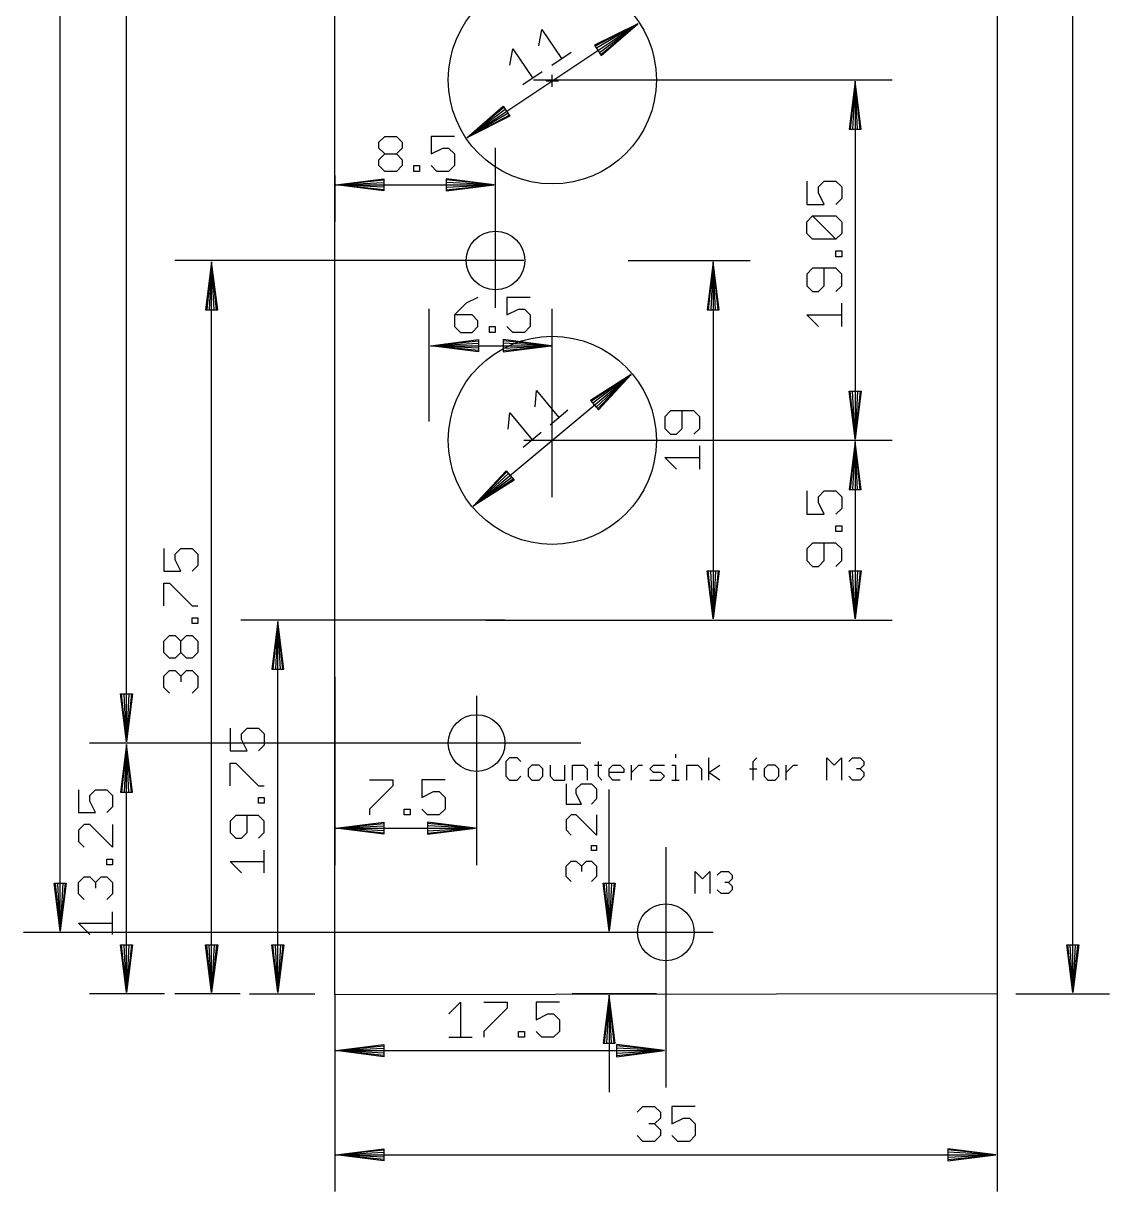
# Model space of a CAD drawing. Extents: x -17 to 281, y -45 to 126.
# Drawn here: x 52.5 to 110, y -10.4 to 51.3 of the extents above; entities that cross this region are included whole.
import ezdxf

# ---------------------------------------------------------------- set-up
doc = ezdxf.new("R2010")
doc.units = 0
doc.header["$MEASUREMENT"] = 0
doc.layers.add('20', color=7, linetype='CONTINUOUS', true_color=0xffffff)
doc.layers.add('47', color=140, linetype='CONTINUOUS', true_color=0x00bfff)

msp = doc.modelspace()

# ---------------------------------------------------------------- linework, layer by layer
at = {"layer": '20'}
for p, q in [((69, -0.05), (69, 111.5)), ((104, 111.5), (104, 0)), ((104, 0), (69, -0.05))]:
    msp.add_line(p, q, dxfattribs=at)
for centre, radius in [((80.5, 48.3), 5.5), ((77.5, 38.75), 1.55), ((80.5, 29.25), 5.5), ((76.5, 13.25), 1.5), ((86.5, 3.25), 1.5)]:
    msp.add_circle(centre, radius, dxfattribs=at)
at = {"layer": '47'}
for p, q in [((108, 0.065), (108, 111.435)), ((54.5, 3.315), (54.5, 108.185)), ((58, 13.315), (58, 97.185)), ((75.9778, 45.2352), (85.0222, 51.2648)), ((85.0222, 51.2648), (82.7359, 50.1243)), ((85.0222, 51.2648), (82.7687, 50.075)), ((85.0222, 51.2648), (82.8408, 49.9668)), ((82.9851, 49.7505), (85.0222, 51.2648)), ((83.0572, 49.6423), (85.0222, 51.2648)), ((83.09, 49.593), (85.0222, 51.2648)), ((79.7832, 50.1029), (79.954, 50.9577)), ((79.954, 50.9577), (80.98, 49.4193)), ((82.7359, 50.1243), (83.09, 49.593)), ((78.2511, 49.0811), (78.4219, 49.9359)), ((78.4219, 49.9359), (79.4479, 48.3975)), ((80.4672, 49.0773), (81.4928, 49.7613)), ((78.9351, 48.0555), (79.9607, 48.7395)), ((79.5, 48.3), (98.45, 48.3)), ((80.1808, 48.25), (80.8192, 48.25)), ((80.5, 47.9308), (80.5, 48.5692)), ((96.5, 48.235), (96.1808, 45.7)), ((96.5, 48.235), (96.24, 45.7)), ((96.5, 48.235), (96.37, 45.7)), ((96.5, 48.235), (96.5, 29.315)), ((96.8192, 45.7), (96.5, 48.235)), ((96.63, 45.7), (96.5, 48.235)), ((96.76, 45.7), (96.5, 48.235)), ((75.9778, 45.2352), (77.91, 46.907)), ((75.9778, 45.2352), (77.9428, 46.8577)), ((75.9778, 45.2352), (78.0149, 46.7495)), ((78.1592, 46.5332), (75.9778, 45.2352)), ((78.2313, 46.425), (75.9778, 45.2352)), ((78.2641, 46.3757), (75.9778, 45.2352)), ((77.91, 46.907), (78.2641, 46.3757)), ((96.1808, 45.7), (96.8192, 45.7)), ((71.3357, 44.9972), (71.6439, 45.3054)), ((71.6439, 45.3054), (72.2603, 45.3054)), ((72.2603, 45.3054), (72.5685, 44.9972)), ((75.3309, 45.3054), (74.0981, 45.3054)), ((74.0981, 45.3054), (74.0981, 44.3808)), ((75.9237, 45.1992), (75.9237, 45.1992)), ((71.3357, 44.689), (71.3357, 44.9972)), ((71.6439, 44.3808), (71.3357, 44.689)), ((72.5685, 44.689), (72.2603, 44.3808)), ((72.5685, 44.9972), (72.5685, 44.689)), ((74.0981, 44.3808), (74.7145, 44.689)), ((74.7145, 44.689), (75.0227, 44.689)), ((75.0227, 44.689), (75.3309, 44.3808)), ((77.5, 36.25), (77.5, 44.7)), ((71.3357, 44.0726), (71.6439, 44.3808)), ((71.3357, 43.7644), (71.3357, 44.0726)), ((71.6439, 44.3808), (72.2603, 44.3808)), ((72.2603, 44.3808), (72.5685, 44.0726)), ((72.5685, 44.0726), (72.5685, 43.7644)), ((75.3309, 44.3808), (75.3309, 43.7644)), ((69, 43.25), (69, 40.8)), ((71.6439, 43.4562), (71.3357, 43.7644)), ((72.2603, 43.4562), (71.6439, 43.4562)), ((72.5685, 43.7644), (72.2603, 43.4562)), ((73.1773, 43.4562), (73.1773, 43.7644)), ((73.1773, 43.7644), (73.4855, 43.7644)), ((73.4855, 43.4562), (73.1773, 43.4562)), ((73.4855, 43.7644), (73.4855, 43.4562)), ((74.4063, 43.4562), (74.0981, 43.7644)), ((75.0227, 43.4562), (74.4063, 43.4562)), ((75.3309, 43.7644), (75.0227, 43.4562)), ((69.065, 42.75), (71.6, 43.0692)), ((69.065, 42.75), (71.6, 43.01)), ((69.065, 42.75), (71.6, 42.88)), ((69.065, 42.75), (77.435, 42.75)), ((71.6, 42.4308), (69.065, 42.75)), ((71.6, 42.62), (69.065, 42.75)), ((71.6, 42.49), (69.065, 42.75)), ((71.6, 43.0692), (71.6, 42.4308)), ((77.435, 42.75), (74.9, 43.0692)), ((74.9, 43.0692), (74.9, 42.4308)), ((77.435, 42.75), (74.9, 43.01)), ((77.435, 42.75), (74.9, 42.88)), ((74.9, 42.4308), (77.435, 42.75)), ((74.9, 42.62), (77.435, 42.75)), ((74.9, 42.49), (77.435, 42.75)), ((93.9446, 42.9457), (93.9446, 41.713)), ((94.561, 42.6376), (94.8692, 42.9457)), ((94.561, 42.3294), (94.561, 42.6376)), ((94.8692, 42.9457), (95.4856, 42.9457)), ((95.4856, 42.9457), (95.7938, 42.6376)), ((95.7938, 42.6376), (95.7938, 42.0212)), ((94.8692, 41.713), (94.561, 42.3294)), ((95.7938, 42.0212), (95.4856, 41.713)), ((93.9446, 41.713), (94.8692, 41.713)), ((93.9446, 40.796), (94.2528, 41.1042)), ((93.9446, 40.1796), (93.9446, 40.796)), ((94.2528, 41.1042), (95.4856, 41.1042)), ((95.4856, 39.8714), (94.2528, 41.1042)), ((95.4856, 41.1042), (95.7938, 40.796)), ((95.7938, 40.796), (95.7938, 40.1796)), ((94.2528, 39.8714), (93.9446, 40.1796)), ((95.7938, 40.1796), (95.4856, 39.8714)), ((95.4856, 39.8714), (94.2528, 39.8714)), ((95.4856, 38.9506), (95.4856, 39.2588)), ((95.4856, 39.2588), (95.7938, 39.2588)), ((95.7938, 38.9506), (95.4856, 38.9506)), ((95.7938, 39.2588), (95.7938, 38.9506)), ((79, 38.75), (60.55, 38.75)), ((62.5, 38.685), (62.1808, 36.15)), ((62.5, 38.685), (62.24, 36.15)), ((62.5, 38.685), (62.37, 36.15)), ((62.5, 0.065), (62.5, 38.685)), ((62.8192, 36.15), (62.5, 38.685)), ((62.63, 36.15), (62.5, 38.685)), ((62.76, 36.15), (62.5, 38.685)), ((84.5, 38.75), (90.95, 38.75)), ((89, 38.685), (88.6808, 36.15)), ((89, 38.685), (88.74, 36.15)), ((89, 38.685), (88.87, 36.15)), ((89, 38.685), (89, 19.815)), ((89.3192, 36.15), (89, 38.685)), ((89.13, 36.15), (89, 38.685)), ((89.26, 36.15), (89, 38.685)), ((94.2528, 38.3418), (93.9446, 38.0336)), ((95.4856, 38.3418), (94.2528, 38.3418)), ((94.8692, 37.4172), (94.8692, 38.3418)), ((95.7938, 38.0336), (95.4856, 38.3418)), ((93.9446, 38.0336), (93.9446, 37.4172)), ((95.7938, 37.4172), (95.7938, 38.0336)), ((93.9446, 37.4172), (94.2528, 37.109)), ((94.2528, 37.109), (94.561, 37.109)), ((94.561, 37.109), (94.8692, 37.4172)), ((95.4856, 37.109), (95.7938, 37.4172)), ((75.9521, 36.4972), (75.3357, 35.8808)), ((76.5685, 36.8054), (75.9521, 36.4972)), ((79.3309, 36.8054), (78.0981, 36.8054)), ((78.0981, 36.8054), (78.0981, 35.8808)), ((95.7938, 35.2675), (95.7938, 36.5002)), ((62.1808, 36.15), (62.8192, 36.15)), ((74, 30.25), (74, 36.2)), ((75.3357, 35.8808), (75.3357, 35.2644)), ((76.2603, 35.8808), (75.3357, 35.8808)), ((76.5685, 35.5726), (76.2603, 35.8808)), ((78.0981, 35.8808), (78.7145, 36.189)), ((78.7145, 36.189), (79.0227, 36.189)), ((79.0227, 36.189), (79.3309, 35.8808)), ((79.3309, 35.8808), (79.3309, 35.2644)), ((80.5, 26.25), (80.5, 36.2)), ((88.6808, 36.15), (89.3192, 36.15)), ((94.561, 35.2675), (93.9446, 35.8839)), ((93.9446, 35.8839), (95.7938, 35.8839)), ((75.3357, 35.2644), (75.6439, 34.9562)), ((76.2603, 34.9562), (76.5685, 35.2644)), ((76.5685, 35.2644), (76.5685, 35.5726)), ((77.1773, 34.9562), (77.1773, 35.2644)), ((77.1773, 35.2644), (77.4855, 35.2644)), ((77.4855, 35.2644), (77.4855, 34.9562)), ((78.4063, 34.9562), (78.0981, 35.2644)), ((79.3309, 35.2644), (79.0227, 34.9562)), ((75.6439, 34.9562), (76.2603, 34.9562)), ((77.4855, 34.9562), (77.1773, 34.9562)), ((79.0227, 34.9562), (78.4063, 34.9562)), ((74.065, 34.25), (76.6, 34.5692)), ((74.065, 34.25), (76.6, 34.51)), ((74.065, 34.25), (76.6, 34.38)), ((74.065, 34.25), (80.435, 34.25)), ((76.6, 33.9308), (74.065, 34.25)), ((76.6, 34.12), (74.065, 34.25)), ((76.6, 33.99), (74.065, 34.25)), ((76.6, 34.5692), (76.6, 33.9308)), ((80.435, 34.25), (77.9, 34.5692)), ((77.9, 34.5692), (77.9, 33.9308)), ((80.435, 34.25), (77.9, 34.51)), ((80.435, 34.25), (77.9, 34.38)), ((77.9, 33.9308), (80.435, 34.25)), ((77.9, 34.12), (80.435, 34.25)), ((77.9, 33.99), (80.435, 34.25)), ((76.3247, 25.7706), (84.6753, 32.7294)), ((84.6753, 32.7294), (82.5235, 31.3518)), ((84.6753, 32.7294), (82.5614, 31.3063)), ((84.6753, 32.7294), (82.6446, 31.2064)), ((82.8111, 31.0067), (84.6753, 32.7294)), ((82.8943, 30.9068), (84.6753, 32.7294)), ((82.9322, 30.8613), (84.6753, 32.7294)), ((84.7252, 32.771), (84.7252, 32.771)), ((79.5905, 31.0158), (79.6695, 31.8839)), ((79.6695, 31.8839), (80.8532, 30.4632)), ((96.5, 29.315), (96.1808, 31.85)), ((96.1808, 31.85), (96.8192, 31.85)), ((96.5, 29.315), (96.24, 31.85)), ((96.5, 29.315), (96.37, 31.85)), ((96.8192, 31.85), (96.5, 29.315)), ((96.63, 31.85), (96.5, 29.315)), ((96.76, 31.85), (96.5, 29.315)), ((82.5235, 31.3518), (82.9322, 30.8613)), ((78.1756, 29.837), (78.2546, 30.7051)), ((78.2546, 30.7051), (79.4383, 29.2844)), ((80.3796, 30.0687), (81.3267, 30.8578)), ((86.7528, 30.8073), (86.4446, 30.4991)), ((86.4446, 30.4991), (86.4446, 29.8827)), ((87.9856, 30.8073), (86.7528, 30.8073)), ((87.3692, 29.8827), (87.3692, 30.8073)), ((88.2938, 30.4991), (87.9856, 30.8073)), ((88.2938, 29.8827), (88.2938, 30.4991)), ((78.9648, 28.8899), (79.9119, 29.679)), ((86.4446, 29.8827), (86.7528, 29.5745)), ((87.061, 29.5745), (87.3692, 29.8827)), ((87.9856, 29.5745), (88.2938, 29.8827)), ((79, 29.25), (98.45, 29.25)), ((80.1808, 29.25), (80.8192, 29.25)), ((80.5, 28.9308), (80.5, 29.5692)), ((86.7528, 29.5745), (87.061, 29.5745)), ((89, 29.25), (98.45, 29.25)), ((96.5, 29.185), (96.1808, 26.65)), ((96.5, 29.185), (96.24, 26.65)), ((96.5, 29.185), (96.37, 26.65)), ((96.5, 29.185), (96.5, 19.815)), ((96.8192, 26.65), (96.5, 29.185)), ((96.63, 26.65), (96.5, 29.185)), ((96.76, 26.65), (96.5, 29.185)), ((88.2938, 27.7329), (88.2938, 28.9657)), ((87.061, 27.7329), (86.4446, 28.3493)), ((86.4446, 28.3493), (88.2938, 28.3493)), ((76.3247, 25.7706), (78.0678, 27.6387)), ((76.3247, 25.7706), (78.1057, 27.5932)), ((76.3247, 25.7706), (78.1889, 27.4933)), ((78.3554, 27.2936), (76.3247, 25.7706)), ((78.4386, 27.1937), (76.3247, 25.7706)), ((78.0678, 27.6387), (78.4765, 27.1482)), ((78.4765, 27.1482), (76.3247, 25.7706)), ((93.9446, 26.5809), (93.9446, 25.3481)), ((94.561, 26.2727), (94.8692, 26.5809)), ((94.8692, 26.5809), (95.4856, 26.5809)), ((95.4856, 26.5809), (95.7938, 26.2727)), ((96.1808, 26.65), (96.8192, 26.65)), ((94.561, 25.9645), (94.561, 26.2727)), ((94.8692, 25.3481), (94.561, 25.9645)), ((95.7938, 26.2727), (95.7938, 25.6563)), ((76.2748, 25.729), (76.2748, 25.729)), ((93.9446, 25.3481), (94.8692, 25.3481)), ((95.7938, 25.6563), (95.4856, 25.3481)), ((95.4856, 24.4273), (95.4856, 24.7355)), ((95.4856, 24.7355), (95.7938, 24.7355)), ((95.7938, 24.7355), (95.7938, 24.4273)), ((95.7938, 24.4273), (95.4856, 24.4273)), ((59.9701, 23.5373), (59.9701, 22.3384)), ((60.5695, 23.2375), (60.8692, 23.5373)), ((60.8692, 23.5373), (61.4687, 23.5373)), ((61.4687, 23.5373), (61.7684, 23.2375)), ((94.2528, 23.8185), (93.9446, 23.5103)), ((93.9446, 23.5103), (93.9446, 22.8939)), ((95.4856, 23.8185), (94.2528, 23.8185)), ((94.8692, 22.8939), (94.8692, 23.8185)), ((95.7938, 23.5103), (95.4856, 23.8185)), ((95.7938, 22.8939), (95.7938, 23.5103)), ((60.5695, 22.9378), (60.5695, 23.2375)), ((60.8692, 22.3384), (60.5695, 22.9378)), ((61.7684, 23.2375), (61.7684, 22.6381)), ((93.9446, 22.8939), (94.2528, 22.5857)), ((94.561, 22.5857), (94.8692, 22.8939)), ((95.4856, 22.5857), (95.7938, 22.8939)), ((59.9701, 22.3384), (60.8692, 22.3384)), ((61.7684, 22.6381), (61.4687, 22.3384)), ((89, 19.815), (88.6808, 22.35)), ((88.6808, 22.35), (89.3192, 22.35)), ((89, 19.815), (88.74, 22.35)), ((89, 19.815), (88.87, 22.35)), ((89.3192, 22.35), (89, 19.815)), ((89.13, 22.35), (89, 19.815)), ((89.26, 22.35), (89, 19.815)), ((94.2528, 22.5857), (94.561, 22.5857)), ((96.5, 19.815), (96.1808, 22.35)), ((96.1808, 22.35), (96.8192, 22.35)), ((96.5, 19.815), (96.24, 22.35)), ((96.5, 19.815), (96.37, 22.35)), ((96.8192, 22.35), (96.5, 19.815)), ((96.63, 22.35), (96.5, 19.815)), ((96.76, 22.35), (96.5, 19.815)), ((59.9701, 20.4968), (59.9701, 21.6957)), ((59.9701, 21.6957), (60.2698, 21.6957)), ((60.2698, 21.6957), (61.4687, 20.4968)), ((61.4687, 20.4968), (61.7684, 20.4968)), ((61.4687, 19.576), (61.4687, 19.8757)), ((61.4687, 19.8757), (61.7684, 19.8757)), ((61.7684, 19.8757), (61.7684, 19.576)), ((61.7684, 19.576), (61.4687, 19.576)), ((78, 19.75), (64.05, 19.75)), ((66, 19.685), (65.6808, 17.15)), ((66, 19.685), (65.74, 17.15)), ((66, 19.685), (65.87, 17.15)), ((66, 0.065), (66, 19.685)), ((66.3192, 17.15), (66, 19.685)), ((66.13, 17.15), (66, 19.685)), ((66.26, 17.15), (66, 19.685)), ((77, 19.75), (90.95, 19.75)), ((89.5, 19.75), (98.45, 19.75)), ((59.9701, 18.6336), (60.2698, 18.9333)), ((59.9701, 18.0342), (59.9701, 18.6336)), ((60.2698, 18.9333), (60.5695, 18.9333)), ((60.5695, 18.9333), (60.8692, 18.6336)), ((60.8692, 18.6336), (61.169, 18.9333)), ((60.8692, 18.0342), (60.8692, 18.6336)), ((61.169, 18.9333), (61.4687, 18.9333)), ((61.4687, 18.9333), (61.7684, 18.6336)), ((61.7684, 18.6336), (61.7684, 18.0342)), ((60.2698, 17.7344), (59.9701, 18.0342)), ((60.8692, 18.0342), (60.5695, 17.7344)), ((61.169, 17.7344), (60.8692, 18.0342)), ((61.7684, 18.0342), (61.4687, 17.7344)), ((60.5695, 17.7344), (60.2698, 17.7344)), ((61.4687, 17.7344), (61.169, 17.7344)), ((59.9701, 16.792), (60.2698, 17.0918)), ((59.9701, 16.1926), (59.9701, 16.792)), ((60.2698, 17.0918), (60.5695, 17.0918)), ((60.5695, 17.0918), (60.8692, 16.792)), ((60.8692, 16.792), (61.169, 17.0918)), ((60.8692, 16.792), (60.8692, 16.4923)), ((61.169, 17.0918), (61.4687, 17.0918)), ((61.4687, 17.0918), (61.7684, 16.792)), ((61.7684, 16.792), (61.7684, 16.1926)), ((65.6808, 17.15), (66.3192, 17.15)), ((69, 16.75), (69, 6.8)), ((60.2698, 15.8929), (59.9701, 16.1926)), ((61.7684, 16.1926), (61.4687, 15.8929)), ((58, 13.315), (57.6808, 15.85)), ((57.6808, 15.85), (58.3192, 15.85)), ((58, 13.315), (57.74, 15.85)), ((58, 13.315), (57.87, 15.85)), ((58.3192, 15.85), (58, 13.315)), ((58.13, 15.85), (58, 13.315)), ((58.26, 15.85), (58, 13.315)), ((76.5, 15.75), (76.5, 6.8)), ((63.4701, 14.0373), (63.4701, 12.8384)), ((64.0695, 13.7375), (64.3692, 14.0373)), ((64.0695, 13.4378), (64.0695, 13.7375)), ((64.3692, 14.0373), (64.9687, 14.0373)), ((64.9687, 14.0373), (65.2684, 13.7375)), ((65.2684, 13.7375), (65.2684, 13.1381)), ((70, 13.25), (56.05, 13.25)), ((82, 13.25), (56.05, 13.25)), ((58, 13.185), (57.6808, 10.65)), ((58, 13.185), (57.74, 10.65)), ((58, 13.185), (57.87, 10.65)), ((58, 0.065), (58, 13.185)), ((58.3192, 10.65), (58, 13.185)), ((58.13, 10.65), (58, 13.185)), ((58.26, 10.65), (58, 13.185)), ((64.3692, 12.8384), (64.0695, 13.4378)), ((65.2684, 13.1381), (64.9687, 12.8384)), ((63.4701, 12.8384), (64.3692, 12.8384)), ((78.2457, 12.4702), (78.0508, 12.2753)), ((78.6355, 12.4702), (78.2457, 12.4702)), ((78.8304, 12.2753), (78.6355, 12.4702)), ((87.0162, 12.6651), (87.0162, 12.4702)), ((88.7703, 11.3008), (88.7703, 12.4702)), ((91.1091, 12.2753), (91.304, 12.4702)), ((95.0071, 11.3008), (95.0071, 12.4702)), ((95.0071, 12.4702), (95.3968, 12.0804)), ((95.3968, 12.0804), (95.7866, 12.4702)), ((95.7866, 12.4702), (95.7866, 11.3008)), ((96.1764, 12.2753), (96.3713, 12.4702)), ((96.3713, 12.4702), (96.7611, 12.4702)), ((96.7611, 12.4702), (96.956, 12.2753)), ((63.4701, 10.9968), (63.4701, 12.1957)), ((63.4701, 12.1957), (63.7698, 12.1957)), ((63.7698, 12.1957), (64.9687, 10.9968)), ((78.0508, 12.2753), (78.0508, 11.4957)), ((79.4151, 12.0804), (79.2202, 11.8855)), ((79.2202, 11.8855), (79.2202, 11.4957)), ((79.8049, 12.0804), (79.4151, 12.0804)), ((79.9998, 11.8855), (79.8049, 12.0804)), ((79.9998, 11.4957), (79.9998, 11.8855)), ((80.3896, 12.0804), (80.3896, 11.4957)), ((81.1692, 11.3008), (81.1692, 12.0804)), ((81.559, 11.3008), (81.559, 12.0804)), ((81.559, 12.0804), (82.1437, 12.0804)), ((82.1437, 12.0804), (82.3386, 11.8855)), ((82.3386, 11.8855), (82.3386, 11.3008)), ((82.7284, 12.0804), (83.1182, 12.0804)), ((82.9233, 12.2753), (82.9233, 11.4957)), ((83.508, 11.8855), (83.7029, 12.0804)), ((83.508, 11.4957), (83.508, 11.8855)), ((83.7029, 12.0804), (84.0927, 12.0804)), ((84.0927, 12.0804), (84.2876, 11.8855)), ((84.2876, 11.8855), (84.2876, 11.6906)), ((84.6774, 11.3008), (84.6774, 12.0804)), ((84.6774, 11.6906), (85.0672, 12.0804)), ((85.0672, 12.0804), (85.2621, 12.0804)), ((85.6519, 11.8855), (85.8468, 12.0804)), ((85.8468, 11.6906), (85.6519, 11.8855)), ((85.8468, 12.0804), (86.4315, 12.0804)), ((86.8213, 12.0804), (87.0162, 12.0804)), ((87.0162, 12.0804), (87.0162, 11.3008)), ((87.6009, 11.3008), (87.6009, 12.0804)), ((87.6009, 12.0804), (88.1856, 12.0804)), ((88.1856, 12.0804), (88.3805, 11.8855)), ((88.3805, 11.8855), (88.3805, 11.3008)), ((88.7703, 11.6906), (89.355, 12.0804)), ((90.9142, 11.8855), (91.304, 11.8855)), ((91.1091, 11.3008), (91.1091, 12.2753)), ((91.8887, 12.0804), (91.6938, 11.8855)), ((91.6938, 11.8855), (91.6938, 11.4957)), ((92.2785, 12.0804), (91.8887, 12.0804)), ((92.4734, 11.8855), (92.2785, 12.0804)), ((92.4734, 11.4957), (92.4734, 11.8855)), ((92.8632, 11.3008), (92.8632, 12.0804)), ((92.8632, 11.6906), (93.253, 12.0804)), ((93.253, 12.0804), (93.4479, 12.0804)), ((96.7611, 11.8855), (96.5662, 11.8855)), ((96.956, 12.0804), (96.7611, 11.8855)), ((96.7611, 11.8855), (96.956, 11.6906)), ((96.956, 12.2753), (96.956, 12.0804)), ((70.8357, 11.3054), (72.0685, 11.3054)), ((72.0685, 11.3054), (72.0685, 10.9972)), ((74.8309, 11.3054), (73.5981, 11.3054)), ((73.5981, 11.3054), (73.5981, 10.3808)), ((78.0508, 11.4957), (78.2457, 11.3008)), ((78.2457, 11.3008), (78.6355, 11.3008)), ((78.6355, 11.3008), (78.8304, 11.4957)), ((79.2202, 11.4957), (79.4151, 11.3008)), ((79.4151, 11.3008), (79.8049, 11.3008)), ((79.8049, 11.3008), (79.9998, 11.4957)), ((80.3896, 11.4957), (80.5845, 11.3008)), ((80.5845, 11.3008), (81.1692, 11.3008)), ((82.9233, 11.4957), (83.1182, 11.3008)), ((84.2876, 11.6906), (83.508, 11.6906)), ((83.7029, 11.3008), (83.508, 11.4957)), ((84.0927, 11.3008), (83.7029, 11.3008)), ((85.6519, 11.3008), (86.2366, 11.3008)), ((86.2366, 11.6906), (85.8468, 11.6906)), ((86.4315, 11.4957), (86.2366, 11.6906)), ((86.2366, 11.3008), (86.4315, 11.4957)), ((86.8213, 11.3008), (87.2111, 11.3008)), ((89.355, 11.3008), (88.7703, 11.6906)), ((91.6938, 11.4957), (91.8887, 11.3008)), ((91.8887, 11.3008), (92.2785, 11.3008)), ((92.2785, 11.3008), (92.4734, 11.4957)), ((96.3713, 11.3008), (96.1764, 11.4957)), ((96.7611, 11.3008), (96.3713, 11.3008)), ((96.956, 11.4957), (96.7611, 11.3008)), ((96.956, 11.6906), (96.956, 11.4957)), ((55.4701, 10.7873), (55.4701, 9.5884)), ((56.0695, 10.4875), (56.3692, 10.7873)), ((56.3692, 10.7873), (56.9687, 10.7873)), ((56.9687, 10.7873), (57.2684, 10.4875)), ((57.6808, 10.65), (58.3192, 10.65)), ((64.9687, 10.9968), (65.2684, 10.9968)), ((72.0685, 10.9972), (70.8357, 9.7644)), ((73.5981, 10.3808), (74.2145, 10.689)), ((74.2145, 10.689), (74.5227, 10.689)), ((74.5227, 10.689), (74.8309, 10.3808)), ((81.235, 11.0995), (81.235, 10.0318)), ((81.7689, 10.8326), (82.0358, 11.0995)), ((81.7689, 10.5656), (81.7689, 10.8326)), ((82.0358, 10.0318), (81.7689, 10.5656)), ((82.0358, 11.0995), (82.5697, 11.0995)), ((82.5697, 11.0995), (82.8366, 10.8326)), ((82.8366, 10.8326), (82.8366, 10.2987)), ((83.5, 3.315), (83.5, 10.8039)), ((56.0695, 10.1878), (56.0695, 10.4875)), ((56.3692, 9.5884), (56.0695, 10.1878)), ((57.2684, 9.8881), (56.9687, 9.5884)), ((57.2684, 10.4875), (57.2684, 9.8881)), ((64.9687, 10.076), (64.9687, 10.3757)), ((64.9687, 10.3757), (65.2684, 10.3757)), ((65.2684, 10.076), (64.9687, 10.076)), ((65.2684, 10.3757), (65.2684, 10.076)), ((74.8309, 10.3808), (74.8309, 9.7644)), ((81.235, 10.0318), (82.0358, 10.0318)), ((82.8366, 10.2987), (82.5697, 10.0318)), ((55.4701, 9.5884), (56.3692, 9.5884)), ((63.7698, 9.4333), (63.4701, 9.1336)), ((64.9687, 9.4333), (63.7698, 9.4333)), ((64.3692, 8.5342), (64.3692, 9.4333)), ((65.2684, 9.1336), (64.9687, 9.4333)), ((70.8357, 9.7644), (70.8357, 9.4562)), ((72.6773, 9.4562), (72.6773, 9.7644)), ((72.6773, 9.7644), (72.9855, 9.7644)), ((72.9855, 9.4562), (72.6773, 9.4562)), ((72.9855, 9.7644), (72.9855, 9.4562)), ((73.9063, 9.4562), (73.5981, 9.7644)), ((74.5227, 9.4562), (73.9063, 9.4562)), ((74.8309, 9.7644), (74.5227, 9.4562)), ((81.502, 9.4623), (81.235, 9.1954)), ((81.7689, 9.4623), (81.502, 9.4623)), ((82.8366, 8.3946), (81.7689, 9.4623)), ((82.8366, 9.4623), (82.8366, 8.3946)), ((55.7698, 8.9457), (55.4701, 8.646)), ((55.4701, 8.646), (55.4701, 8.0465)), ((56.0695, 8.9457), (55.7698, 8.9457)), ((57.2684, 7.7468), (56.0695, 8.9457)), ((57.2684, 8.9457), (57.2684, 7.7468)), ((63.4701, 9.1336), (63.4701, 8.5342)), ((65.2684, 8.5342), (65.2684, 9.1336)), ((69.065, 8.75), (71.6, 9.0692)), ((69.065, 8.75), (71.6, 9.01)), ((69.065, 8.75), (71.6, 8.88)), ((69.065, 8.75), (76.435, 8.75)), ((71.6, 8.4308), (69.065, 8.75)), ((71.6, 8.62), (69.065, 8.75)), ((71.6, 8.49), (69.065, 8.75)), ((71.6, 9.0692), (71.6, 8.4308)), ((76.435, 8.75), (73.9, 9.0692)), ((73.9, 9.0692), (73.9, 8.4308)), ((76.435, 8.75), (73.9, 9.01)), ((76.435, 8.75), (73.9, 8.88)), ((73.9, 8.4308), (76.435, 8.75)), ((73.9, 8.62), (76.435, 8.75)), ((73.9, 8.49), (76.435, 8.75)), ((81.235, 9.1954), (81.235, 8.6616)), ((81.235, 8.6616), (81.502, 8.3946)), ((55.4701, 8.0465), (55.7698, 7.7468)), ((63.4701, 8.5342), (63.7698, 8.2344)), ((63.7698, 8.2344), (64.0695, 8.2344)), ((64.0695, 8.2344), (64.3692, 8.5342)), ((64.9687, 8.2344), (65.2684, 8.5342)), ((65.2684, 6.3929), (65.2684, 7.5918)), ((82.5697, 7.5761), (82.5697, 7.843)), ((82.5697, 7.843), (82.8366, 7.843)), ((82.8366, 7.5761), (82.5697, 7.5761)), ((82.8366, 7.843), (82.8366, 7.5761)), ((86.5, 7.75), (86.5, -4.95)), ((56.9687, 6.826), (56.9687, 7.1257)), ((56.9687, 7.1257), (57.2684, 7.1257)), ((57.2684, 6.826), (56.9687, 6.826)), ((57.2684, 7.1257), (57.2684, 6.826)), ((64.0695, 6.3929), (63.4701, 6.9923)), ((63.4701, 6.9923), (65.2684, 6.9923)), ((81.235, 6.7397), (81.502, 7.0066)), ((81.502, 7.0066), (81.7689, 7.0066)), ((81.7689, 7.0066), (82.0358, 6.7397)), ((82.0358, 6.7397), (82.3027, 7.0066)), ((82.3027, 7.0066), (82.5697, 7.0066)), ((82.5697, 7.0066), (82.8366, 6.7397)), ((55.4701, 5.8836), (55.7698, 6.1833)), ((55.7698, 6.1833), (56.0695, 6.1833)), ((56.0695, 6.1833), (56.3692, 5.8836)), ((56.3692, 5.8836), (56.669, 6.1833)), ((56.669, 6.1833), (56.9687, 6.1833)), ((56.9687, 6.1833), (57.2684, 5.8836)), ((81.235, 6.2058), (81.235, 6.7397)), ((81.502, 5.9389), (81.235, 6.2058)), ((82.0358, 6.7397), (82.0358, 6.4728)), ((82.8366, 6.2058), (82.5697, 5.9389)), ((82.8366, 6.7397), (82.8366, 6.2058)), ((88.0508, 5.3008), (88.0508, 6.4702)), ((88.0508, 6.4702), (88.4406, 6.0804)), ((88.4406, 6.0804), (88.8304, 6.4702)), ((88.8304, 6.4702), (88.8304, 5.3008)), ((89.2202, 6.2753), (89.4151, 6.4702)), ((89.4151, 6.4702), (89.8049, 6.4702)), ((89.8049, 6.4702), (89.9998, 6.2753)), ((89.9998, 6.2753), (89.9998, 6.0804)), ((54.5, 3.315), (54.1808, 5.85)), ((54.1808, 5.85), (54.8192, 5.85)), ((54.5, 3.315), (54.24, 5.85)), ((54.5, 3.315), (54.37, 5.85)), ((54.8192, 5.85), (54.5, 3.315)), ((54.63, 5.85), (54.5, 3.315)), ((54.76, 5.85), (54.5, 3.315)), ((55.4701, 5.2842), (55.4701, 5.8836)), ((56.3692, 5.8836), (56.3692, 5.5839)), ((57.2684, 5.8836), (57.2684, 5.2842)), ((83.5, 3.315), (83.1808, 5.85)), ((83.1808, 5.85), (83.8192, 5.85)), ((83.5, 3.315), (83.24, 5.85)), ((83.5, 3.315), (83.37, 5.85)), ((83.8192, 5.85), (83.5, 3.315)), ((83.63, 5.85), (83.5, 3.315)), ((83.76, 5.85), (83.5, 3.315)), ((89.8049, 5.8855), (89.61, 5.8855)), ((89.9998, 6.0804), (89.8049, 5.8855)), ((89.8049, 5.8855), (89.9998, 5.6906)), ((89.9998, 5.6906), (89.9998, 5.4957)), ((55.7698, 4.9844), (55.4701, 5.2842)), ((57.2684, 5.2842), (56.9687, 4.9844)), ((89.4151, 5.3008), (89.2202, 5.4957)), ((89.8049, 5.3008), (89.4151, 5.3008)), ((89.9998, 5.4957), (89.8049, 5.3008)), ((57.2684, 3.1429), (57.2684, 4.3418)), ((56.0695, 3.1429), (55.4701, 3.7423)), ((55.4701, 3.7423), (57.2684, 3.7423)), ((89, 3.25), (52.55, 3.25)), ((89, 3.25), (81.55, 3.25)), ((58, 0.065), (57.6808, 2.6)), ((57.6808, 2.6), (58.3192, 2.6)), ((58, 0.065), (57.74, 2.6)), ((58, 0.065), (57.87, 2.6)), ((58.3192, 2.6), (58, 0.065)), ((58.13, 2.6), (58, 0.065)), ((58.26, 2.6), (58, 0.065)), ((62.5, 0.065), (62.1808, 2.6)), ((62.1808, 2.6), (62.8192, 2.6)), ((62.5, 0.065), (62.24, 2.6)), ((62.5, 0.065), (62.37, 2.6)), ((62.8192, 2.6), (62.5, 0.065)), ((62.63, 2.6), (62.5, 0.065)), ((62.76, 2.6), (62.5, 0.065)), ((66, 0.065), (65.6808, 2.6)), ((65.6808, 2.6), (66.3192, 2.6)), ((66, 0.065), (65.74, 2.6)), ((66, 0.065), (65.87, 2.6)), ((66.3192, 2.6), (66, 0.065)), ((66.13, 2.6), (66, 0.065)), ((66.26, 2.6), (66, 0.065)), ((108, 0.065), (107.6808, 2.6)), ((107.6808, 2.6), (108.3192, 2.6)), ((108, 0.065), (107.74, 2.6)), ((108, 0.065), (107.87, 2.6)), ((108.3192, 2.6), (108, 0.065)), ((108.13, 2.6), (108, 0.065)), ((108.26, 2.6), (108, 0.065)), ((60, 0), (56.05, 0)), ((64, 0), (60.55, 0)), ((64.5, 0), (67.95, 0)), ((69, 0), (69, -10.45)), ((86, 0), (81.55, 0)), ((104, 0), (104, -10.45)), ((105, 0), (109.95, 0)), ((75.0369, -1.061), (75.6533, -0.4446)), ((75.6533, -0.4446), (75.6533, -2.2938)), ((76.8784, -0.4446), (78.1112, -0.4446)), ((78.1112, -0.4446), (78.1112, -0.7528)), ((80.8736, -0.4446), (79.6408, -0.4446)), ((79.6408, -0.4446), (79.6408, -1.3692)), ((83.5, -0.065), (83.1808, -2.6)), ((83.5, -0.065), (83.24, -2.6)), ((83.5, -0.065), (83.37, -2.6)), ((83.5, -0.065), (83.5, -5.2)), ((83.8192, -2.6), (83.5, -0.065)), ((83.63, -2.6), (83.5, -0.065)), ((83.76, -2.6), (83.5, -0.065)), ((69, -0.75), (69, -4.95)), ((78.1112, -0.7528), (76.8784, -1.9856)), ((79.6408, -1.3692), (80.2572, -1.061)), ((80.2572, -1.061), (80.5654, -1.061)), ((80.5654, -1.061), (80.8736, -1.3692)), ((80.8736, -1.3692), (80.8736, -1.9856)), ((75.0369, -2.2938), (76.2696, -2.2938)), ((76.8784, -1.9856), (76.8784, -2.2938)), ((78.72, -2.2938), (78.72, -1.9856)), ((78.72, -1.9856), (79.0282, -1.9856)), ((79.0282, -2.2938), (78.72, -2.2938)), ((79.0282, -1.9856), (79.0282, -2.2938)), ((79.949, -2.2938), (79.6408, -1.9856)), ((80.5654, -2.2938), (79.949, -2.2938)), ((80.8736, -1.9856), (80.5654, -2.2938)), ((69.065, -3), (71.6, -2.6808)), ((69.065, -3), (71.6, -2.74)), ((69.065, -3), (71.6, -2.87)), ((69.065, -3), (86.435, -3)), ((71.6, -3.3192), (69.065, -3)), ((71.6, -3.13), (69.065, -3)), ((71.6, -3.26), (69.065, -3)), ((71.6, -2.6808), (71.6, -3.3192)), ((83.1808, -2.6), (83.8192, -2.6)), ((86.435, -3), (83.9, -2.6808)), ((83.9, -2.6808), (83.9, -3.3192)), ((86.435, -3), (83.9, -2.74)), ((86.435, -3), (83.9, -2.87)), ((83.9, -3.3192), (86.435, -3)), ((83.9, -3.13), (86.435, -3)), ((83.9, -3.26), (86.435, -3)), ((84.9829, -6.2528), (85.2911, -5.9446)), ((85.2911, -5.9446), (85.9075, -5.9446)), ((85.9075, -5.9446), (86.2157, -6.2528)), ((88.0573, -5.9446), (86.8245, -5.9446)), ((86.8245, -5.9446), (86.8245, -6.8692)), ((86.2157, -6.561), (85.9075, -6.8692)), ((86.2157, -6.2528), (86.2157, -6.561)), ((86.8245, -6.8692), (87.4409, -6.561)), ((87.4409, -6.561), (87.7491, -6.561)), ((87.7491, -6.561), (88.0573, -6.8692)), ((85.9075, -6.8692), (85.5993, -6.8692)), ((85.9075, -6.8692), (86.2157, -7.1774)), ((86.2157, -7.1774), (86.2157, -7.4856)), ((88.0573, -6.8692), (88.0573, -7.4856)), ((85.2911, -7.7938), (84.9829, -7.4856)), ((85.9075, -7.7938), (85.2911, -7.7938)), ((86.2157, -7.4856), (85.9075, -7.7938)), ((87.1327, -7.7938), (86.8245, -7.4856)), ((87.7491, -7.7938), (87.1327, -7.7938)), ((88.0573, -7.4856), (87.7491, -7.7938)), ((69.065, -8.5), (71.6, -8.1808)), ((69.065, -8.5), (71.6, -8.24)), ((69.065, -8.5), (71.6, -8.37)), ((69.065, -8.5), (103.935, -8.5)), ((71.6, -8.8192), (69.065, -8.5)), ((71.6, -8.63), (69.065, -8.5)), ((71.6, -8.76), (69.065, -8.5)), ((71.6, -8.1808), (71.6, -8.8192)), ((103.935, -8.5), (101.4, -8.1808)), ((101.4, -8.1808), (101.4, -8.8192)), ((103.935, -8.5), (101.4, -8.24)), ((103.935, -8.5), (101.4, -8.37)), ((101.4, -8.8192), (103.935, -8.5)), ((101.4, -8.63), (103.935, -8.5)), ((101.4, -8.76), (103.935, -8.5))]:
    msp.add_line(p, q, dxfattribs=at)

doc.saveas('drawing.dxf')
